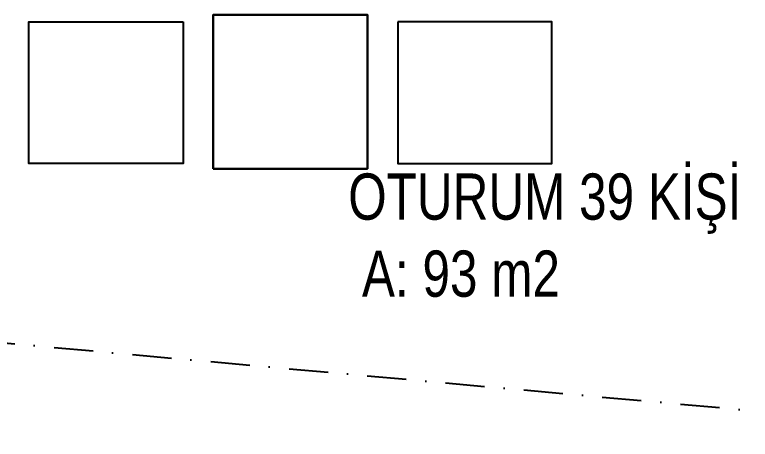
# Model space of a CAD drawing. Header units: millimetres. Extents: x 14735 to 40675, y 3704 to 9569.
# Drawn here: x 15723.1 to 15961.6, y 5205.2 to 5343 of the extents above; entities that cross this region are included whole.
import ezdxf

# ---------------------------------------------------------------- set-up
doc = ezdxf.new("R2010")
doc.units = ezdxf.units.MM
doc.linetypes.add('DASHDOT', pattern=[25.4, 12.7, -6.35, 0, -6.35])
doc.layers.get('0').update_dxf_attribs({"lineweight": 25})
for name, color, linetype, lineweight in [('kesitçizgisi', 7, 'DASHDOT', 25), ('tefris', 30, 'Continuous', 30), ('tefrişoturum', 59, 'Continuous', 25), ('yazı', 7, 'Continuous', 20)]:
    doc.layers.add(name, color=color, linetype=linetype, lineweight=lineweight)
doc.styles.add('uban-2', font='GOTHIC.TTF', dxfattribs={"width": 0.8})

# ---------------------------------------------------------------- blocks, each defined once
blk = doc.blocks.new('tefriş')
at = {"layer": 'tefris', "linetype": 'Continuous'}
blk.add_lwpolyline([(-792.43, 154.95), (-742.43, 154.95), (-742.43, 204.95), (-792.43, 204.95)], close=True, dxfattribs=at)
at = {"layer": 'tefrişoturum', "linetype": 'Continuous'}
for points in [[(-802.26, 202.68), (-802.26, 156.68), (-852.26, 156.68), (-852.26, 202.68)], [(-732.61, 202.68), (-732.61, 156.68), (-682.61, 156.68), (-682.61, 202.68)]]:
    blk.add_lwpolyline(points, close=True, dxfattribs=at)
blk = doc.blocks.new('aquaplan')
at = {"layer": 'kesitçizgisi'}
blk.add_line((-1174.22, 126.82), (1010.69, -70.91), dxfattribs=at)

msp = doc.modelspace()

# ---------------------------------------------------------------- block references
for name in ['aquaplan', 'tefriş']:
    msp.add_blockref(name, (16579.92, 5138.06, 0))

# ---------------------------------------------------------------- texts
at = {"layer": 'yazı', "insert": (15831.23, 5291.47, 0), "char_height": 15, "attachment_point": 1, "style": 'uban-2'}
msp.add_mtext_dynamic_manual_height_columns('OTURUM 39 KİŞİ\\P A: 93 m2', width=208.9045, gutter_width=12.5, heights=[0], dxfattribs=at)

doc.saveas('drawing.dxf')
